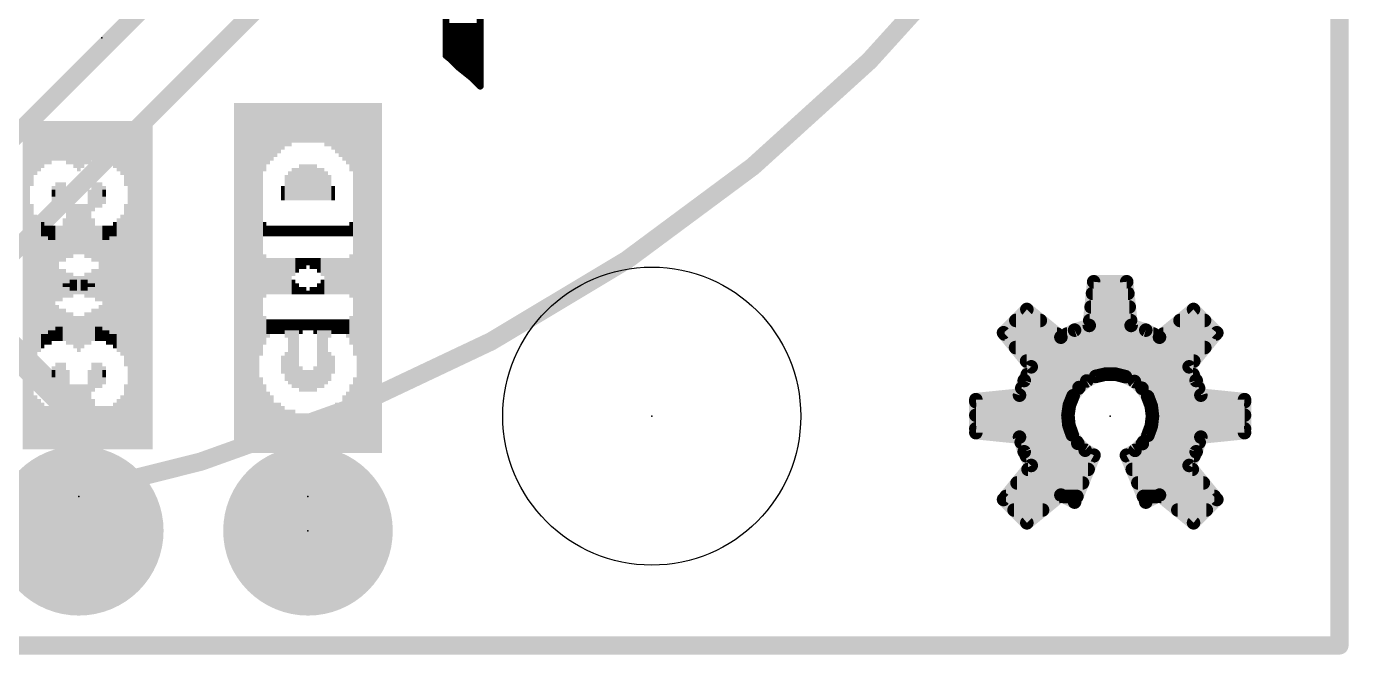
# Model space of a CAD drawing. Extents: x -32 to 75, y -41 to 41.
# Drawn here: x 21.01 to 35.66, y -0.1 to 6.86 of the extents above; entities that cross this region are included whole.
import ezdxf

# ---------------------------------------------------------------- set-up
doc = ezdxf.new("R2010")
doc.units = 0
for name, color, linetype in [('1', 12, 'CONTINUOUS'), ('16', 132, 'CONTINUOUS'), ('17', 110, 'CONTINUOUS'), ('20', 31, 'CONTINUOUS'), ('21', 41, 'CONTINUOUS'), ('22', 40, 'CONTINUOUS'), ('23', 53, 'CONTINUOUS'), ('24', 53, 'CONTINUOUS'), ('51', 53, 'CONTINUOUS')]:
    doc.layers.add(name, color=color, linetype=linetype)

# ---------------------------------------------------------------- blocks, each defined once
blk = doc.blocks.new('RECT')
blk.add_solid([(-0.5, -0.5), (0.5, -0.5), (-0.5, 0.5), (0.5, 0.5)])
blk = doc.blocks.new('ROUNDP')
at = {"const_width": 0.5}
blk.add_lwpolyline([(0, -0.25, 1), (0, 0.25, 1), (0, -0.25)], format="xyb", dxfattribs=at)

msp = doc.modelspace()

# ---------------------------------------------------------------- linework, layer by layer
at = {"layer": '1'}
for points, const_width in [([(35.56, 0), (35.56, 40.64)], 0.2032), ([(21.59, 2.54), (20.32, 3.81)], 0.3048), ([(21.59, 2.54), (21.59, 1.2701)], 0.3048), ([(21.59, 1.2701), (21.59, 1.27)], 0.3048), ([(0, 0), (35.56, 0)], 0.2032)]:
    msp.add_lwpolyline(points, dxfattribs=dict(at, const_width=const_width))
for points, const_width in [([(21.6662, 2.54, 1), (21.5138, 2.54)], 0.1524), ([(21.5361, 2.4861, 1), (21.6439, 2.5939)], 0.1524), ([(21.5361, 1.3239, 1), (21.6439, 1.2162)], 0.1524), ([(21.5138, 1.2701, 1), (21.6662, 1.2701)], 0.1524), ([(21.6439, 1.2162, 1), (21.5361, 1.3239)], 0.1524), ([(35.5092, 0, 1), (35.6108, 0)], 0.1016), ([(35.56, -0.0508, 1), (35.56, 0.0508)], 0.1016)]:
    msp.add_lwpolyline(points, format="xyb", dxfattribs=dict(at, const_width=const_width))
at = {"layer": '16', "const_width": 0.2032}
for points in [[(35.56, 0), (35.56, 40.64)], [(29.21, 13.97), (19.05, 3.81)], [(29.21, 12.7), (19.05, 2.54)], [(0, 0), (35.56, 0)]]:
    msp.add_lwpolyline(points, dxfattribs=at)
at = {"layer": '16', "const_width": 0.1016}
for points in [[(35.5092, 0, 1), (35.6108, 0)], [(35.56, -0.0508, 1), (35.56, 0.0508)]]:
    msp.add_lwpolyline(points, format="xyb", dxfattribs=at)
at = {"layer": '20', "const_width": 0.2032}
for points in [[(35.56, 40.64), (35.56, 0)], [(35.56, 0), (0, 0)]]:
    msp.add_lwpolyline(points, dxfattribs=at)
at = {"layer": '20', "const_width": 0.1016}
for points in [[(35.5092, 0, 1), (35.6108, 0)], [(35.56, -0.0508, 1), (35.56, 0.0508)]]:
    msp.add_lwpolyline(points, format="xyb", dxfattribs=at)
at = {"layer": '20'}
msp.add_circle((27.94, 2.54), 1.651, dxfattribs=at)
at = {"layer": '21', "const_width": 0.0762}
for points in [[(25.659, 6.536), (25.659, 8.386)], [(26.039, 7.216), (26.039, 6.196)], [(25.659, 6.858), (26.039, 6.858)], [(25.659, 6.7818), (26.039, 6.7818)], [(25.659, 6.7056), (26.039, 6.7056)], [(25.659, 6.6294), (26.039, 6.6294)], [(25.659, 6.5532), (26.039, 6.5532)], [(25.709, 6.496), (25.659, 6.536)], [(25.799, 6.406), (25.709, 6.496)], [(25.728, 6.477), (26.039, 6.477)], [(25.949, 6.286), (25.799, 6.406)], [(25.8055, 6.4008), (26.039, 6.4008)], [(25.9008, 6.3246), (26.039, 6.3246)], [(26.039, 6.196), (25.949, 6.286)], [(25.9866, 6.2484), (26.039, 6.2484)]]:
    msp.add_lwpolyline(points, dxfattribs=at)
at = {"layer": '21', "const_width": 0.0381}
for points in [[(25.659, 6.8771, 1), (25.659, 6.839)], [(26.039, 6.839, 1), (26.039, 6.8771)], [(25.659, 6.8009, 1), (25.659, 6.7628)], [(25.659, 6.7247, 1), (25.659, 6.6866)], [(26.039, 6.7628, 1), (26.039, 6.8009)], [(26.039, 6.6866, 1), (26.039, 6.7247)], [(25.659, 6.6485, 1), (25.659, 6.6104)], [(26.039, 6.6104, 1), (26.039, 6.6485)], [(25.659, 6.5723, 1), (25.659, 6.5342)], [(25.6709, 6.5509, 1), (25.6471, 6.5211)], [(25.64, 6.536, 1), (25.6781, 6.536)], [(25.7225, 6.5095, 1), (25.6955, 6.4825)], [(25.6971, 6.4811, 1), (25.7209, 6.5109)], [(25.728, 6.4961, 1), (25.728, 6.458)], [(26.039, 6.5342, 1), (26.039, 6.5723)], [(26.039, 6.458, 1), (26.039, 6.4961)], [(25.8109, 6.4209, 1), (25.7871, 6.3911)], [(25.7855, 6.3925, 1), (25.8125, 6.4195)], [(25.8055, 6.4199, 1), (25.8055, 6.3818)], [(25.9008, 6.3437, 1), (25.9008, 6.3056)], [(25.9625, 6.2995, 1), (25.9355, 6.2725)], [(25.9371, 6.2711, 1), (25.9609, 6.3009)], [(26.039, 6.3818, 1), (26.039, 6.4199)], [(26.039, 6.3056, 1), (26.039, 6.3437)], [(25.9866, 6.2675, 1), (25.9866, 6.2294)], [(26.02, 6.196, 1), (26.0581, 6.196)], [(26.0255, 6.1825, 1), (26.0525, 6.2095)], [(26.039, 6.2294, 1), (26.039, 6.2675)]]:
    msp.add_lwpolyline(points, format="xyb", dxfattribs=at)
at = {"layer": '22', "const_width": 0.15}
for points in [[(32.788, 3.5449), (32.8372, 4.0288)], [(32.8372, 4.0288), (33.2028, 4.0288)], [(33.2028, 4.0288), (33.252, 3.5449)], [(32.8241, 3.9), (33.2159, 3.9)], [(32.8089, 3.75), (33.2311, 3.75)], [(31.838, 3.4635), (32.0965, 3.722)], [(31.9745, 3.6), (32.2461, 3.6)], [(32.0965, 3.722), (32.4735, 3.4146)], [(32.7936, 3.6), (33.2464, 3.6)], [(33.5665, 3.4146), (33.9435, 3.722)], [(33.7939, 3.6), (34.0655, 3.6)], [(33.9435, 3.722), (34.202, 3.4635)], [(32.1454, 3.0865), (31.838, 3.4635)], [(31.849, 3.45), (32.4301, 3.45)], [(32.4735, 3.4146), (32.6253, 3.4928)], [(32.5422, 3.45), (33.4978, 3.45)], [(32.6253, 3.4928), (32.788, 3.5449)], [(33.252, 3.5449), (33.4147, 3.4928)], [(33.4147, 3.4928), (33.5665, 3.4146)], [(33.6099, 3.45), (34.191, 3.45)], [(34.202, 3.4635), (33.8946, 3.0865)], [(31.9713, 3.3), (34.0687, 3.3)], [(32.0936, 3.15), (33.9464, 3.15)], [(32.0672, 2.9347), (32.1454, 3.0865)], [(32.969, 3.0058), (32.8598, 2.9804)], [(33.0812, 3.0046), (32.969, 3.0058)], [(33.1899, 2.9768), (33.0812, 3.0046)], [(33.8946, 3.0865), (33.9728, 2.9347)], [(32.0151, 2.772), (32.0672, 2.9347)], [(32.1008, 3), (32.944, 3)], [(32.6745, 2.8566), (32.6091, 2.7654)], [(32.7597, 2.9296), (32.6745, 2.8566)], [(32.8598, 2.9804), (32.7597, 2.9296)], [(33.0992, 3), (33.9392, 3)], [(33.2889, 2.9239), (33.1899, 2.9768)], [(33.3724, 2.849), (33.2889, 2.9239)], [(33.9728, 2.9347), (34.0249, 2.772)], [(31.5312, 2.7228), (32.0151, 2.772)], [(31.5312, 2.3572), (31.5312, 2.7228)], [(32.0401, 2.85), (32.6698, 2.85)], [(32.6091, 2.7654), (32.5673, 2.6613)], [(33.3713, 2.85), (33.9999, 2.85)], [(33.4358, 2.7564), (33.3724, 2.849)], [(33.4753, 2.6514), (33.4358, 2.7564)], [(34.0249, 2.772), (34.5088, 2.7228)], [(34.5088, 2.7228), (34.5088, 2.3572)], [(31.5312, 2.7), (32.5829, 2.7)], [(32.5673, 2.6613), (32.5515, 2.5502)], [(33.457, 2.7), (34.5088, 2.7)], [(33.4888, 2.54), (33.4753, 2.6514)], [(31.5312, 2.55), (32.5515, 2.55)], [(32.5515, 2.5502), (32.5624, 2.4385)], [(32.5624, 2.4385), (32.5997, 2.3327)], [(33.4377, 2.3272), (33.4759, 2.4306)], [(33.4759, 2.4306), (33.4888, 2.54)], [(33.4876, 2.55), (34.5088, 2.55)], [(31.5312, 2.4), (32.576, 2.4)], [(32.0151, 2.308), (31.5312, 2.3572)], [(32.0672, 2.1453), (32.0151, 2.308)], [(32.5997, 2.3327), (32.661, 2.2387)], [(33.3765, 2.2355), (33.4377, 2.3272)], [(33.4646, 2.4), (34.5088, 2.4)], [(34.0249, 2.308), (33.9728, 2.1453)], [(34.5088, 2.3572), (34.0249, 2.308)], [(32.0337, 2.25), (32.6536, 2.25)], [(32.1454, 1.9935), (32.0672, 2.1453)], [(32.661, 2.2387), (32.7428, 2.162)], [(32.7428, 2.162), (32.8406, 2.1069)], [(33.1994, 2.1069), (33.2956, 2.1607)], [(33.2956, 2.1607), (33.3765, 2.2355)], [(33.3862, 2.25), (34.0063, 2.25)], [(33.9728, 2.1453), (33.8946, 1.9935)], [(31.838, 1.6165), (32.1454, 1.9935)], [(32.0905, 2.1), (32.8377, 2.1)], [(32.8406, 2.1069), (32.6253, 1.5872)], [(33.4147, 1.5872), (33.1994, 2.1069)], [(33.2023, 2.1), (33.9495, 2.1)], [(33.8946, 1.9935), (34.202, 1.6165)], [(32.1099, 1.95), (32.7756, 1.95)], [(33.2644, 1.95), (33.9301, 1.95)], [(31.9876, 1.8), (32.7135, 1.8)], [(33.3265, 1.8), (34.0524, 1.8)], [(32.0965, 1.358), (31.838, 1.6165)], [(31.8653, 1.65), (32.4546, 1.65)], [(32.4735, 1.6654), (32.0965, 1.358)], [(32.6253, 1.5872), (32.4735, 1.6654)], [(32.5034, 1.65), (32.6513, 1.65)], [(33.3887, 1.65), (33.5366, 1.65)], [(33.5665, 1.6654), (33.4147, 1.5872)], [(33.9435, 1.358), (33.5665, 1.6654)], [(33.5854, 1.65), (34.1747, 1.65)], [(34.202, 1.6165), (33.9435, 1.358)], [(31.9545, 1.5), (32.2707, 1.5)], [(33.7694, 1.5), (34.0855, 1.5)]]:
    msp.add_lwpolyline(points, dxfattribs=at)
at = {"layer": '22', "const_width": 0.075}
for points in [[(32.8372, 4.0663, 1), (32.8372, 3.9913)], [(32.8745, 4.025, 1), (32.7999, 4.0326)], [(33.2401, 4.0326, 1), (33.1655, 4.025)], [(33.2028, 3.9913, 1), (33.2028, 4.0663)], [(32.8241, 3.9375, 1), (32.8241, 3.8625)], [(33.2159, 3.8625, 1), (33.2159, 3.9375)], [(32.8089, 3.7875, 1), (32.8089, 3.7125)], [(33.2311, 3.7125, 1), (33.2311, 3.7875)], [(31.9745, 3.6375, 1), (31.9745, 3.5625)], [(32.1202, 3.7511, 1), (32.0728, 3.6929)], [(32.123, 3.6955, 1), (32.07, 3.7485)], [(32.2461, 3.5625, 1), (32.2461, 3.6375)], [(32.7936, 3.6375, 1), (32.7936, 3.5625)], [(33.2464, 3.5625, 1), (33.2464, 3.6375)], [(33.7939, 3.6375, 1), (33.7939, 3.5625)], [(33.97, 3.7485, 1), (33.917, 3.6955)], [(33.9672, 3.6929, 1), (33.9198, 3.7511)], [(34.0655, 3.5625, 1), (34.0655, 3.6375)], [(31.8671, 3.4872, 1), (31.8089, 3.4398)], [(31.8115, 3.49, 1), (31.8645, 3.437)], [(31.849, 3.4875, 1), (31.849, 3.4125)], [(32.4301, 3.4125, 1), (32.4301, 3.4875)], [(32.5422, 3.4875, 1), (32.5422, 3.4125)], [(32.6139, 3.5285, 1), (32.6368, 3.4571)], [(32.6425, 3.4595, 1), (32.6082, 3.5262)], [(32.7507, 3.5487, 1), (32.8253, 3.5411)], [(32.7994, 3.5092, 1), (32.7766, 3.5806)], [(33.2634, 3.5806, 1), (33.2406, 3.5092)], [(33.2147, 3.5411, 1), (33.2893, 3.5487)], [(33.4318, 3.5262, 1), (33.3975, 3.4595)], [(33.4032, 3.4571, 1), (33.4261, 3.5285)], [(33.4978, 3.4125, 1), (33.4978, 3.4875)], [(33.6099, 3.4875, 1), (33.6099, 3.4125)], [(34.2311, 3.4398, 1), (34.1729, 3.4872)], [(34.1755, 3.437, 1), (34.2285, 3.49)], [(34.191, 3.4125, 1), (34.191, 3.4875)], [(31.9713, 3.3375, 1), (31.9713, 3.2625)], [(32.4563, 3.4479, 1), (32.4907, 3.3813)], [(32.4498, 3.3855, 1), (32.4972, 3.4437)], [(33.5428, 3.4437, 1), (33.5902, 3.3855)], [(33.5493, 3.3813, 1), (33.5837, 3.4479)], [(34.0687, 3.2625, 1), (34.0687, 3.3375)], [(32.0936, 3.1875, 1), (32.0936, 3.1125)], [(33.9464, 3.1125, 1), (33.9464, 3.1875)], [(32.1787, 3.0693, 1), (32.1121, 3.1037)], [(32.1163, 3.0628, 1), (32.1745, 3.1102)], [(32.9694, 3.0433, 1), (32.9686, 2.9683)], [(32.9775, 2.9693, 1), (32.9605, 3.0424)], [(33.0905, 3.0409, 1), (33.0719, 2.9683)], [(33.0808, 2.9671, 1), (33.0816, 3.0421)], [(33.9279, 3.1037, 1), (33.8613, 3.0693)], [(33.8655, 3.1102, 1), (33.9237, 3.0628)], [(32.0338, 2.9518, 1), (32.1005, 2.9175)], [(32.1029, 2.9232, 1), (32.0315, 2.9461)], [(32.1008, 3.0375, 1), (32.1008, 2.9625)], [(32.705, 2.8347, 1), (32.644, 2.8784)], [(32.7427, 2.9631, 1), (32.7766, 2.8962)], [(32.7841, 2.9012, 1), (32.7353, 2.9581)], [(32.8512, 3.0169, 1), (32.8683, 2.9438)], [(32.8767, 2.9469, 1), (32.8428, 3.0138)], [(32.944, 2.9625, 1), (32.944, 3.0375)], [(33.0992, 3.0375, 1), (33.0992, 2.9625)], [(33.2076, 3.0098, 1), (33.1722, 2.9437)], [(33.1806, 2.9404, 1), (33.1992, 3.0131)], [(33.3139, 2.9518, 1), (33.2639, 2.896)], [(33.2712, 2.8908, 1), (33.3066, 2.957)], [(34.0085, 2.9461, 1), (33.9371, 2.9232)], [(33.9392, 2.9625, 1), (33.9392, 3.0375)], [(33.9395, 2.9175, 1), (34.0062, 2.9518)], [(31.5687, 2.7228, 1), (31.4937, 2.7228)], [(31.5274, 2.7601, 1), (31.535, 2.6855)], [(31.9794, 2.7834, 1), (32.0508, 2.7606)], [(32.0401, 2.8875, 1), (32.0401, 2.8125)], [(32.0189, 2.7347, 1), (32.0113, 2.8093)], [(32.5787, 2.7872, 1), (32.6396, 2.7435)], [(32.6439, 2.7514, 1), (32.5744, 2.7794)], [(32.6501, 2.885, 1), (32.6989, 2.8281)], [(32.6698, 2.8125, 1), (32.6698, 2.8875)], [(33.3713, 2.8875, 1), (33.3713, 2.8125)], [(33.4034, 2.8702, 1), (33.3415, 2.8278)], [(33.3474, 2.8211, 1), (33.3975, 2.8769)], [(33.4709, 2.7696, 1), (33.4007, 2.7432)], [(33.4049, 2.7352, 1), (33.4668, 2.7776)], [(34.0287, 2.8093, 1), (34.0211, 2.7347)], [(33.9892, 2.7606, 1), (34.0606, 2.7834)], [(33.9999, 2.8125, 1), (33.9999, 2.8875)], [(34.5463, 2.7228, 1), (34.4713, 2.7228)], [(34.505, 2.6855, 1), (34.5126, 2.7601)], [(31.5312, 2.7375, 1), (31.5312, 2.6625)], [(32.5325, 2.6752, 1), (32.6021, 2.6473)], [(32.6045, 2.656, 1), (32.5302, 2.6666)], [(32.5829, 2.6625, 1), (32.5829, 2.7375)], [(33.457, 2.7375, 1), (33.457, 2.6625)], [(33.5126, 2.6559, 1), (33.4381, 2.6469)], [(33.4403, 2.6382, 1), (33.5104, 2.6646)], [(34.5088, 2.6625, 1), (34.5088, 2.7375)], [(31.5312, 2.5875, 1), (31.5312, 2.5125)], [(32.5888, 2.5538, 1), (32.5141, 2.5465)], [(32.5143, 2.5555, 1), (32.5886, 2.5449)], [(32.5978, 2.451, 1), (32.5271, 2.4261)], [(32.5515, 2.5125, 1), (32.5515, 2.5875)], [(33.511, 2.4176, 1), (33.4407, 2.4435)], [(33.4876, 2.5875, 1), (33.4876, 2.5125)], [(33.526, 2.5356, 1), (33.4516, 2.5444)], [(33.4516, 2.5355, 1), (33.526, 2.5445)], [(34.5088, 2.5125, 1), (34.5088, 2.5875)], [(31.5312, 2.4375, 1), (31.5312, 2.3625)], [(31.535, 2.3945, 1), (31.5274, 2.3199)], [(31.4937, 2.3572, 1), (31.5687, 2.3572)], [(32.0508, 2.3194, 1), (31.9794, 2.2966)], [(32.0113, 2.2707, 1), (32.0189, 2.3453)], [(32.5251, 2.4348, 1), (32.5998, 2.4422)], [(32.6311, 2.3531, 1), (32.5682, 2.3122)], [(32.5643, 2.3202, 1), (32.635, 2.3451)], [(32.576, 2.3625, 1), (32.576, 2.4375)], [(33.4025, 2.3401, 1), (33.4729, 2.3142)], [(33.4689, 2.3063, 1), (33.4065, 2.348)], [(33.4646, 2.4375, 1), (33.4646, 2.3625)], [(33.4386, 2.435, 1), (33.5131, 2.4262)], [(34.0211, 2.3453, 1), (34.0287, 2.2707)], [(34.0606, 2.2966, 1), (33.9892, 2.3194)], [(34.4713, 2.3572, 1), (34.5463, 2.3572)], [(34.5126, 2.3199, 1), (34.505, 2.3945)], [(34.5088, 2.3625, 1), (34.5088, 2.4375)], [(32.0337, 2.2875, 1), (32.0337, 2.2125)], [(32.1005, 2.1625, 1), (32.0338, 2.1282)], [(32.6866, 2.266, 1), (32.6353, 2.2113)], [(32.6295, 2.2182, 1), (32.6924, 2.2592)], [(32.6536, 2.2125, 1), (32.6536, 2.2875)], [(32.7612, 2.1946, 1), (32.7244, 2.1293)], [(32.7172, 2.1346, 1), (32.7685, 2.1893)], [(33.2701, 2.1883, 1), (33.321, 2.1332)], [(33.3139, 2.128, 1), (33.2772, 2.1935)], [(33.3453, 2.2564, 1), (33.4077, 2.2147)], [(33.3862, 2.2875, 1), (33.3862, 2.2125)], [(33.4019, 2.208, 1), (33.351, 2.2631)], [(34.0062, 2.1282, 1), (33.9395, 2.1625)], [(34.0063, 2.2125, 1), (34.0063, 2.2875)], [(32.0315, 2.1339, 1), (32.1029, 2.1568)], [(32.0905, 2.1375, 1), (32.0905, 2.0625)], [(32.1745, 1.9698, 1), (32.1163, 2.0172)], [(32.8752, 2.0925, 1), (32.806, 2.1213)], [(32.8222, 2.0742, 1), (32.859, 2.1396)], [(32.8377, 2.0625, 1), (32.8377, 2.1375)], [(33.234, 2.1213, 1), (33.1648, 2.0925)], [(33.1811, 2.1396, 1), (33.2177, 2.0742)], [(33.2023, 2.1375, 1), (33.2023, 2.0625)], [(33.9237, 2.0172, 1), (33.8655, 1.9698)], [(33.9371, 2.1568, 1), (34.0085, 2.1339)], [(33.9495, 2.0625, 1), (33.9495, 2.1375)], [(32.1099, 1.9875, 1), (32.1099, 1.9125)], [(32.1121, 1.9763, 1), (32.1787, 2.0107)], [(32.7756, 1.9125, 1), (32.7756, 1.9875)], [(33.2644, 1.9875, 1), (33.2644, 1.9125)], [(33.8613, 2.0107, 1), (33.9279, 1.9763)], [(33.9301, 1.9125, 1), (33.9301, 1.9875)], [(31.9876, 1.8375, 1), (31.9876, 1.7625)], [(32.7135, 1.7625, 1), (32.7135, 1.8375)], [(33.3265, 1.8375, 1), (33.3265, 1.7625)], [(34.0524, 1.7625, 1), (34.0524, 1.8375)], [(31.8645, 1.643, 1), (31.8115, 1.59)], [(31.8089, 1.6402, 1), (31.8671, 1.5928)], [(31.8653, 1.6875, 1), (31.8653, 1.6125)], [(32.4907, 1.6987, 1), (32.4563, 1.6321)], [(32.4972, 1.6363, 1), (32.4498, 1.6945)], [(32.4546, 1.6125, 1), (32.4546, 1.6875)], [(32.5034, 1.6875, 1), (32.5034, 1.6125)], [(32.5907, 1.6016, 1), (32.6599, 1.5728)], [(32.6081, 1.5539, 1), (32.6425, 1.6205)], [(32.6513, 1.6125, 1), (32.6513, 1.6875)], [(33.3887, 1.6875, 1), (33.3887, 1.6125)], [(33.3975, 1.6205, 1), (33.4319, 1.5539)], [(33.3801, 1.5728, 1), (33.4493, 1.6016)], [(33.5902, 1.6945, 1), (33.5428, 1.6363)], [(33.5366, 1.6125, 1), (33.5366, 1.6875)], [(33.5854, 1.6875, 1), (33.5854, 1.6125)], [(33.5837, 1.6321, 1), (33.5493, 1.6987)], [(34.1729, 1.5928, 1), (34.2311, 1.6402)], [(34.1747, 1.6125, 1), (34.1747, 1.6875)], [(34.2285, 1.59, 1), (34.1755, 1.643)], [(31.9545, 1.5375, 1), (31.9545, 1.4625)], [(32.2707, 1.4625, 1), (32.2707, 1.5375)], [(33.7694, 1.5375, 1), (33.7694, 1.4625)], [(34.0855, 1.4625, 1), (34.0855, 1.5375)], [(32.0728, 1.3871, 1), (32.1202, 1.3289)], [(32.07, 1.3315, 1), (32.123, 1.3845)], [(33.917, 1.3845, 1), (33.97, 1.3315)], [(33.9198, 1.3289, 1), (33.9672, 1.3871)]]:
    msp.add_lwpolyline(points, format="xyb", dxfattribs=at)
at = {"layer": '23'}
for p in [(27.94, 2.54), (21.59, 1.651), (24.13, 1.651), (24.13, 1.27)]:
    msp.add_point(p, dxfattribs=at)
at = {"layer": '24'}
for p in [(21.844, 6.731), (33.02, 2.54), (21.59, 1.651), (24.13, 1.651)]:
    msp.add_point(p, dxfattribs=at)
at = {"layer": '51', "const_width": 0.2032}
msp.add_lwpolyline([(17.78, 1.27, 1), (17.78, 36.83, 1), (17.78, 1.27)], format="xyb", dxfattribs=at)

# ---------------------------------------------------------------- block references
at = {"layer": '17', "xscale": 1.8796, "yscale": 1.8796, "rotation": 270}
for p in [(21.59, 1.27), (21.59, 1.27), (24.13, 1.27), (24.13, 1.27)]:
    msp.add_blockref('ROUNDP', p, dxfattribs=at)
at = {"layer": '21', "yscale": 0.04, "rotation": 90}
for p, xscale in [((23.33, 4.071), 3.88), ((23.37, 4.071), 3.88), ((23.41, 4.071), 3.88), ((23.45, 4.071), 3.88), ((23.49, 4.071), 3.88), ((23.53, 4.071), 3.88), ((23.57, 4.071), 3.88), ((23.61, 4.611), 2.8), ((23.65, 5.631), 0.76), ((23.69, 5.671), 0.68), ((23.73, 5.691), 0.64), ((23.77, 5.711), 0.6), ((23.81, 5.731), 0.56), ((23.85, 5.751), 0.52), ((23.89, 5.771), 0.48), ((23.93, 5.771), 0.48), ((23.97, 5.791), 0.44), ((24.01, 5.791), 0.44), ((24.05, 5.791), 0.44), ((24.09, 5.791), 0.44), ((24.13, 5.791), 0.44), ((24.17, 5.791), 0.44), ((24.21, 5.791), 0.44), ((24.25, 5.791), 0.44), ((24.29, 5.791), 0.44), ((24.33, 5.771), 0.48), ((24.37, 5.771), 0.48), ((24.41, 5.751), 0.52), ((24.45, 5.751), 0.52), ((24.49, 5.731), 0.56), ((24.53, 5.711), 0.6), ((24.57, 5.691), 0.64), ((24.61, 5.651), 0.72), ((24.65, 5.591), 0.84), ((24.69, 4.071), 3.88), ((24.73, 4.071), 3.88), ((24.77, 4.071), 3.88), ((24.81, 4.071), 3.88), ((24.85, 4.071), 3.88), ((24.89, 4.071), 3.88), ((24.93, 4.071), 3.88), ((20.99, 3.991), 3.64), ((21.03, 3.991), 3.64), ((21.07, 5.451), 0.72), ((21.11, 5.511), 0.6), ((21.15, 5.531), 0.56), ((21.19, 5.551), 0.52), ((21.23, 5.571), 0.48), ((21.27, 5.571), 0.48), ((21.31, 5.591), 0.44), ((21.35, 5.591), 0.44), ((21.39, 5.591), 0.44), ((21.43, 5.591), 0.44), ((21.47, 5.571), 0.48), ((21.51, 5.571), 0.48), ((21.55, 5.551), 0.52), ((21.59, 5.531), 0.56), ((21.63, 5.571), 0.48), ((21.67, 5.571), 0.48), ((21.71, 5.591), 0.44), ((21.75, 5.591), 0.44), ((21.79, 5.591), 0.44), ((21.83, 5.591), 0.44), ((21.87, 5.591), 0.44), ((21.91, 5.591), 0.44), ((21.95, 5.591), 0.44), ((21.99, 5.571), 0.48), ((22.03, 5.551), 0.52), ((22.07, 5.531), 0.56), ((22.11, 5.491), 0.64), ((22.15, 3.991), 3.64), ((22.19, 3.991), 3.64), ((22.23, 3.991), 3.64), ((22.27, 3.991), 3.64), ((22.31, 3.991), 3.64), ((22.35, 3.991), 3.64), ((22.39, 3.991), 3.64), ((24.01, 5.111), 0.36), ((24.05, 5.131), 0.4), ((24.09, 5.131), 0.4), ((24.13, 5.131), 0.4), ((24.17, 5.131), 0.4), ((24.21, 5.131), 0.4), ((24.25, 5.111), 0.36), ((24.29, 5.111), 0.36), ((21.39, 4.991), 0.28), ((21.75, 4.971), 0.32), ((21.79, 4.991), 0.28), ((21.83, 4.991), 0.28), ((23.89, 5.051), 0.24), ((23.93, 5.071), 0.28), ((23.97, 5.091), 0.32), ((24.33, 5.091), 0.32), ((24.37, 5.071), 0.28), ((21.31, 5.011), 0.08), ((21.35, 4.991), 0.2), ((21.43, 4.951), 0.28), ((21.71, 4.671), 0.76), ((21.87, 4.991), 0.2), ((24.41, 5.011), 0.16), ((21.07, 3.991), 1.8), ((21.47, 4.651), 0.48), ((21.51, 4.631), 0.52), ((21.55, 4.631), 0.52), ((21.59, 4.611), 0.56), ((21.63, 4.611), 0.56), ((21.67, 4.591), 0.6), ((21.11, 4.631), 0.28), ((21.15, 4.631), 0.2), ((21.19, 4.611), 0.16), ((21.43, 4.571), 0.32), ((22.03, 4.411), 0.56), ((22.07, 4.411), 0.64), ((22.11, 4.431), 0.76), ((23.65, 4.611), 0.16), ((24.61, 4.611), 0.16), ((24.65, 4.591), 0.2), ((21.23, 4.591), 0.12), ((21.27, 4.571), 0.16), ((21.31, 4.571), 0.16), ((21.35, 4.551), 0.2), ((21.39, 4.551), 0.2), ((21.75, 4.451), 0.4), ((21.79, 4.431), 0.36), ((21.83, 4.411), 0.4), ((21.87, 4.411), 0.4), ((21.91, 4.391), 0.44), ((21.95, 4.391), 0.44), ((21.99, 4.391), 0.52), ((23.69, 4.591), 0.12), ((23.73, 4.591), 0.12), ((23.77, 4.591), 0.12), ((23.81, 4.591), 0.12), ((23.85, 4.591), 0.12), ((23.89, 4.591), 0.12), ((23.93, 4.591), 0.12), ((23.97, 4.591), 0.12), ((24.01, 4.591), 0.12), ((24.05, 4.591), 0.12), ((24.09, 4.591), 0.12), ((24.13, 4.591), 0.12), ((24.17, 4.591), 0.12), ((24.21, 4.591), 0.12), ((24.25, 4.591), 0.12), ((24.29, 4.591), 0.12), ((24.33, 4.591), 0.12), ((24.37, 4.591), 0.12), ((24.41, 4.591), 0.12), ((24.45, 4.591), 0.12), ((24.49, 4.591), 0.12), ((24.53, 4.591), 0.12), ((24.57, 4.591), 0.12), ((21.11, 3.991), 0.6), ((21.15, 3.991), 0.6), ((21.19, 3.991), 0.52), ((21.23, 3.991), 0.52), ((21.27, 4.011), 0.48), ((23.65, 4.091), 0.48), ((23.69, 4.091), 0.4), ((23.73, 4.111), 0.36), ((23.77, 4.111), 0.36), ((23.81, 4.131), 0.32), ((23.85, 4.151), 0.28), ((23.89, 4.171), 0.24), ((23.93, 4.171), 0.24), ((23.97, 4.191), 0.2), ((24.01, 4.211), 0.16), ((24.05, 4.231), 0.12), ((24.09, 4.231), 0.12), ((24.13, 4.251), 0.08), ((24.17, 4.271), 0.04), ((24.57, 4.071), 0.36), ((24.61, 4.071), 0.44), ((24.65, 4.091), 0.48), ((21.31, 3.991), 0.44), ((21.35, 4.011), 0.4), ((21.39, 3.991), 0.36), ((21.43, 4.011), 0.32), ((21.47, 3.991), 0.28), ((21.51, 3.991), 0.28), ((24.41, 4.011), 0.24), ((24.45, 4.031), 0.28), ((24.49, 4.051), 0.32), ((24.53, 4.051), 0.32), ((21.55, 3.991), 0.2), ((21.59, 3.991), 0.2), ((21.63, 3.991), 0.12), ((21.67, 3.991), 0.12), ((21.71, 3.991), 0.04), ((21.75, 3.991), 0.04), ((24.17, 3.931), 0.08), ((24.21, 3.931), 0.08), ((24.25, 3.951), 0.12), ((24.29, 3.971), 0.16), ((24.33, 3.991), 0.2), ((24.37, 3.991), 0.2), ((21.91, 3.591), 0.44), ((21.95, 3.591), 0.44), ((21.99, 3.591), 0.52), ((22.03, 3.571), 0.56), ((22.07, 3.571), 0.64), ((22.11, 3.551), 0.76), ((24.13, 3.911), 0.04), ((21.67, 3.511), 0.36), ((21.71, 3.531), 0.32), ((21.75, 3.551), 0.36), ((21.79, 3.551), 0.36), ((21.83, 3.571), 0.4), ((21.87, 3.571), 0.4), ((21.35, 3.451), 0.16), ((21.39, 3.451), 0.16), ((21.43, 3.471), 0.2), ((21.47, 3.451), 0.24), ((21.51, 3.471), 0.28), ((21.55, 3.451), 0.32), ((21.59, 3.451), 0.4), ((21.63, 3.491), 0.32), ((23.65, 3.491), 0.32), ((23.69, 3.511), 0.2), ((23.73, 3.531), 0.16), ((23.77, 3.531), 0.16), ((23.81, 3.531), 0.16), ((23.85, 3.531), 0.16), ((23.89, 3.511), 0.2), ((23.93, 3.251), 0.72), ((23.97, 3.231), 0.76), ((24.01, 3.231), 0.76), ((24.05, 3.531), 0.16), ((24.09, 3.551), 0.12), ((24.13, 3.551), 0.12), ((24.17, 3.551), 0.12), ((24.21, 3.551), 0.12), ((24.25, 3.551), 0.12), ((24.29, 3.551), 0.12), ((24.33, 3.551), 0.12), ((24.37, 3.551), 0.12), ((24.41, 3.551), 0.12), ((24.45, 3.551), 0.12), ((24.49, 3.551), 0.12), ((24.53, 3.551), 0.12), ((24.57, 3.531), 0.16), ((24.61, 3.531), 0.24), ((24.65, 3.491), 0.32), ((21.11, 3.351), 0.28), ((21.15, 3.351), 0.2), ((21.19, 3.371), 0.16), ((21.23, 3.391), 0.12), ((21.27, 3.411), 0.16), ((21.31, 3.431), 0.12), ((23.89, 3.111), 0.28), ((24.25, 3.051), 0.4), ((24.29, 3.051), 0.4), ((24.33, 3.071), 0.36), ((24.37, 3.091), 0.32), ((21.35, 2.991), 0.2), ((21.39, 2.991), 0.28), ((21.43, 2.951), 0.28), ((21.75, 2.971), 0.32), ((21.79, 2.991), 0.28), ((21.83, 2.991), 0.28), ((21.87, 2.991), 0.2), ((24.05, 2.951), 0.28), ((24.41, 3.111), 0.2), ((21.31, 3.011), 0.08), ((21.71, 2.611), 0.88), ((23.61, 2.551), 0.84), ((24.09, 2.931), 0.24), ((24.13, 2.931), 0.24), ((24.17, 2.931), 0.24), ((24.21, 2.931), 0.24), ((24.65, 2.531), 0.8), ((21.07, 2.531), 0.72), ((21.47, 2.531), 0.72), ((21.51, 2.531), 0.72), ((21.55, 2.531), 0.72), ((21.59, 2.531), 0.72), ((21.63, 2.531), 0.72), ((21.67, 2.531), 0.72), ((22.11, 2.491), 0.64), ((23.65, 2.511), 0.76), ((23.69, 2.471), 0.68), ((24.61, 2.491), 0.72), ((21.11, 2.471), 0.6), ((21.15, 2.451), 0.56), ((21.19, 2.431), 0.52), ((21.23, 2.411), 0.48), ((21.27, 2.411), 0.48), ((21.31, 2.411), 0.48), ((21.35, 2.411), 0.48), ((21.39, 2.411), 0.48), ((21.43, 2.451), 0.56), ((21.75, 2.411), 0.48), ((21.99, 2.411), 0.48), ((22.03, 2.431), 0.52), ((22.07, 2.451), 0.56), ((23.73, 2.451), 0.64), ((23.77, 2.411), 0.56), ((23.81, 2.411), 0.56), ((23.85, 2.391), 0.52), ((24.41, 2.391), 0.52), ((24.45, 2.391), 0.52), ((24.49, 2.411), 0.56), ((24.53, 2.431), 0.6), ((24.57, 2.451), 0.64), ((21.79, 2.391), 0.44), ((21.83, 2.391), 0.44), ((21.87, 2.391), 0.44), ((21.91, 2.391), 0.44), ((21.95, 2.391), 0.44), ((23.89, 2.371), 0.48), ((23.93, 2.371), 0.48), ((23.97, 2.371), 0.48), ((24.01, 2.351), 0.44), ((24.05, 2.351), 0.44), ((24.09, 2.351), 0.44), ((24.13, 2.351), 0.44), ((24.17, 2.351), 0.44), ((24.21, 2.351), 0.44), ((24.25, 2.351), 0.44), ((24.29, 2.371), 0.48), ((24.33, 2.371), 0.48), ((24.37, 2.371), 0.48)]:
    msp.add_blockref('RECT', p, dxfattribs=dict(at, xscale=xscale))
at = {"layer": '22', "yscale": 0.04, "rotation": 90}
for p, xscale in [((23.33, 4.071), 3.88), ((23.37, 4.071), 3.88), ((23.41, 4.071), 3.88), ((23.45, 4.071), 3.88), ((23.49, 4.071), 3.88), ((23.53, 4.071), 3.88), ((23.57, 4.071), 3.88), ((23.61, 5.591), 0.84), ((23.65, 5.651), 0.72), ((23.69, 5.691), 0.64), ((23.73, 5.711), 0.6), ((23.77, 5.731), 0.56), ((23.81, 5.751), 0.52), ((23.85, 5.751), 0.52), ((23.89, 5.771), 0.48), ((23.93, 5.771), 0.48), ((23.97, 5.791), 0.44), ((24.01, 5.791), 0.44), ((24.05, 5.791), 0.44), ((24.09, 5.791), 0.44), ((24.13, 5.791), 0.44), ((24.17, 5.791), 0.44), ((24.21, 5.791), 0.44), ((24.25, 5.791), 0.44), ((24.29, 5.791), 0.44), ((24.33, 5.771), 0.48), ((24.37, 5.771), 0.48), ((24.41, 5.751), 0.52), ((24.45, 5.731), 0.56), ((24.49, 5.711), 0.6), ((24.53, 5.691), 0.64), ((24.57, 5.671), 0.68), ((24.61, 5.631), 0.76), ((24.65, 4.611), 2.8), ((24.69, 4.071), 3.88), ((24.73, 4.071), 3.88), ((24.77, 4.071), 3.88), ((24.81, 4.071), 3.88), ((24.85, 4.071), 3.88), ((24.89, 4.071), 3.88), ((24.93, 4.071), 3.88), ((20.99, 3.991), 3.64), ((21.03, 3.991), 3.64), ((21.07, 5.491), 0.64), ((21.11, 5.531), 0.56), ((21.15, 5.551), 0.52), ((21.19, 5.571), 0.48), ((21.23, 5.591), 0.44), ((21.27, 5.591), 0.44), ((21.31, 5.591), 0.44), ((21.35, 5.591), 0.44), ((21.39, 5.591), 0.44), ((21.43, 5.591), 0.44), ((21.47, 5.591), 0.44), ((21.51, 5.571), 0.48), ((21.55, 5.571), 0.48), ((21.59, 5.531), 0.56), ((21.63, 5.551), 0.52), ((21.67, 5.571), 0.48), ((21.71, 5.571), 0.48), ((21.75, 5.591), 0.44), ((21.79, 5.591), 0.44), ((21.83, 5.591), 0.44), ((21.87, 5.591), 0.44), ((21.91, 5.571), 0.48), ((21.95, 5.571), 0.48), ((21.99, 5.551), 0.52), ((22.03, 5.531), 0.56), ((22.07, 5.511), 0.6), ((22.11, 5.451), 0.72), ((22.15, 3.991), 3.64), ((22.19, 3.991), 3.64), ((22.23, 3.991), 3.64), ((22.27, 3.991), 3.64), ((22.31, 3.991), 3.64), ((22.35, 3.991), 3.64), ((22.39, 3.991), 3.64), ((23.97, 5.111), 0.36), ((24.01, 5.111), 0.36), ((24.05, 5.131), 0.4), ((24.09, 5.131), 0.4), ((24.13, 5.131), 0.4), ((24.17, 5.131), 0.4), ((24.21, 5.131), 0.4), ((24.25, 5.111), 0.36), ((21.35, 4.991), 0.28), ((21.39, 4.991), 0.28), ((21.43, 4.971), 0.32), ((21.79, 4.991), 0.28), ((23.89, 5.071), 0.28), ((23.93, 5.091), 0.32), ((24.29, 5.091), 0.32), ((24.33, 5.071), 0.28), ((24.37, 5.051), 0.24), ((21.31, 4.991), 0.2), ((21.47, 4.671), 0.76), ((21.75, 4.951), 0.28), ((21.83, 4.991), 0.2), ((21.87, 5.011), 0.08), ((23.85, 5.011), 0.16), ((21.51, 4.591), 0.6), ((21.55, 4.611), 0.56), ((21.59, 4.611), 0.56), ((21.63, 4.631), 0.52), ((21.67, 4.631), 0.52), ((21.71, 4.651), 0.48), ((22.11, 3.991), 1.8), ((21.07, 4.431), 0.76), ((21.11, 4.411), 0.64), ((21.15, 4.411), 0.56), ((21.75, 4.571), 0.32), ((21.99, 4.611), 0.16), ((22.03, 4.631), 0.2), ((22.07, 4.631), 0.28), ((23.61, 4.591), 0.2), ((23.65, 4.611), 0.16), ((24.61, 4.611), 0.16), ((21.19, 4.391), 0.52), ((21.23, 4.391), 0.44), ((21.27, 4.391), 0.44), ((21.31, 4.411), 0.4), ((21.35, 4.411), 0.4), ((21.39, 4.431), 0.36), ((21.43, 4.451), 0.4), ((21.79, 4.551), 0.2), ((21.83, 4.551), 0.2), ((21.87, 4.571), 0.16), ((21.91, 4.571), 0.16), ((21.95, 4.591), 0.12), ((23.69, 4.591), 0.12), ((23.73, 4.591), 0.12), ((23.77, 4.591), 0.12), ((23.81, 4.591), 0.12), ((23.85, 4.591), 0.12), ((23.89, 4.591), 0.12), ((23.93, 4.591), 0.12), ((23.97, 4.591), 0.12), ((24.01, 4.591), 0.12), ((24.05, 4.591), 0.12), ((24.09, 4.591), 0.12), ((24.13, 4.591), 0.12), ((24.17, 4.591), 0.12), ((24.21, 4.591), 0.12), ((24.25, 4.591), 0.12), ((24.29, 4.591), 0.12), ((24.33, 4.591), 0.12), ((24.37, 4.591), 0.12), ((24.41, 4.591), 0.12), ((24.45, 4.591), 0.12), ((24.49, 4.591), 0.12), ((24.53, 4.591), 0.12), ((24.57, 4.591), 0.12), ((21.91, 4.011), 0.48), ((21.95, 3.991), 0.52), ((21.99, 3.991), 0.52), ((22.03, 3.991), 0.6), ((22.07, 3.991), 0.6), ((23.61, 4.091), 0.48), ((23.65, 4.071), 0.44), ((23.69, 4.071), 0.36), ((24.09, 4.271), 0.04), ((24.13, 4.251), 0.08), ((24.17, 4.231), 0.12), ((24.21, 4.231), 0.12), ((24.25, 4.211), 0.16), ((24.29, 4.191), 0.2), ((24.33, 4.171), 0.24), ((24.37, 4.171), 0.24), ((24.41, 4.151), 0.28), ((24.45, 4.131), 0.32), ((24.49, 4.111), 0.36), ((24.53, 4.111), 0.36), ((24.57, 4.091), 0.4), ((24.61, 4.091), 0.48), ((21.67, 3.991), 0.28), ((21.71, 3.991), 0.28), ((21.75, 4.011), 0.32), ((21.79, 3.991), 0.36), ((21.83, 4.011), 0.4), ((21.87, 3.991), 0.44), ((23.73, 4.051), 0.32), ((23.77, 4.051), 0.32), ((23.81, 4.031), 0.28), ((23.85, 4.011), 0.24), ((21.43, 3.991), 0.04), ((21.47, 3.991), 0.04), ((21.51, 3.991), 0.12), ((21.55, 3.991), 0.12), ((21.59, 3.991), 0.2), ((21.63, 3.991), 0.2), ((23.89, 3.991), 0.2), ((23.93, 3.991), 0.2), ((23.97, 3.971), 0.16), ((24.01, 3.951), 0.12), ((24.05, 3.931), 0.08), ((24.09, 3.931), 0.08), ((21.07, 3.551), 0.76), ((21.11, 3.571), 0.64), ((21.15, 3.571), 0.56), ((21.19, 3.591), 0.52), ((21.23, 3.591), 0.44), ((21.27, 3.591), 0.44), ((24.13, 3.911), 0.04), ((21.31, 3.571), 0.4), ((21.35, 3.571), 0.4), ((21.39, 3.551), 0.36), ((21.43, 3.551), 0.36), ((21.47, 3.531), 0.32), ((21.51, 3.511), 0.36), ((21.55, 3.491), 0.32), ((21.59, 3.451), 0.4), ((21.63, 3.451), 0.32), ((21.67, 3.471), 0.28), ((21.71, 3.451), 0.24), ((21.75, 3.471), 0.2), ((21.79, 3.451), 0.16), ((21.83, 3.451), 0.16), ((23.61, 3.491), 0.32), ((23.65, 3.531), 0.24), ((23.69, 3.531), 0.16), ((23.73, 3.551), 0.12), ((23.77, 3.551), 0.12), ((23.81, 3.551), 0.12), ((23.85, 3.551), 0.12), ((23.89, 3.551), 0.12), ((23.93, 3.551), 0.12), ((23.97, 3.551), 0.12), ((24.01, 3.551), 0.12), ((24.05, 3.551), 0.12), ((24.09, 3.551), 0.12), ((24.13, 3.551), 0.12), ((24.17, 3.551), 0.12), ((24.21, 3.531), 0.16), ((24.25, 3.231), 0.76), ((24.29, 3.231), 0.76), ((24.33, 3.251), 0.72), ((24.37, 3.511), 0.2), ((24.41, 3.531), 0.16), ((24.45, 3.531), 0.16), ((24.49, 3.531), 0.16), ((24.53, 3.531), 0.16), ((24.57, 3.511), 0.2), ((24.61, 3.491), 0.32), ((21.87, 3.431), 0.12), ((21.91, 3.411), 0.16), ((21.95, 3.391), 0.12), ((21.99, 3.371), 0.16), ((22.03, 3.351), 0.2), ((22.07, 3.351), 0.28), ((23.89, 3.091), 0.32), ((23.93, 3.071), 0.36), ((23.97, 3.051), 0.4), ((24.01, 3.051), 0.4), ((24.37, 3.111), 0.28), ((21.31, 2.991), 0.2), ((21.35, 2.991), 0.28), ((21.39, 2.991), 0.28), ((21.43, 2.971), 0.32), ((21.75, 2.951), 0.28), ((21.79, 2.991), 0.28), ((21.83, 2.991), 0.2), ((23.85, 3.111), 0.2), ((24.21, 2.951), 0.28), ((21.47, 2.611), 0.88), ((21.87, 3.011), 0.08), ((23.61, 2.531), 0.8), ((24.05, 2.931), 0.24), ((24.09, 2.931), 0.24), ((24.13, 2.931), 0.24), ((24.17, 2.931), 0.24), ((24.65, 2.551), 0.84), ((21.07, 2.491), 0.64), ((21.51, 2.531), 0.72), ((21.55, 2.531), 0.72), ((21.59, 2.531), 0.72), ((21.63, 2.531), 0.72), ((21.67, 2.531), 0.72), ((21.71, 2.531), 0.72), ((22.11, 2.531), 0.72), ((23.65, 2.491), 0.72), ((24.57, 2.471), 0.68), ((24.61, 2.511), 0.76), ((21.11, 2.451), 0.56), ((21.15, 2.431), 0.52), ((21.19, 2.411), 0.48), ((21.43, 2.411), 0.48), ((21.75, 2.451), 0.56), ((21.79, 2.411), 0.48), ((21.83, 2.411), 0.48), ((21.87, 2.411), 0.48), ((21.91, 2.411), 0.48), ((21.95, 2.411), 0.48), ((21.99, 2.431), 0.52), ((22.03, 2.451), 0.56), ((22.07, 2.471), 0.6), ((23.69, 2.451), 0.64), ((23.73, 2.431), 0.6), ((23.77, 2.411), 0.56), ((23.81, 2.391), 0.52), ((23.85, 2.391), 0.52), ((24.41, 2.391), 0.52), ((24.45, 2.411), 0.56), ((24.49, 2.411), 0.56), ((24.53, 2.451), 0.64), ((21.23, 2.391), 0.44), ((21.27, 2.391), 0.44), ((21.31, 2.391), 0.44), ((21.35, 2.391), 0.44), ((21.39, 2.391), 0.44), ((23.89, 2.371), 0.48), ((23.93, 2.371), 0.48), ((23.97, 2.371), 0.48), ((24.01, 2.351), 0.44), ((24.05, 2.351), 0.44), ((24.09, 2.351), 0.44), ((24.13, 2.351), 0.44), ((24.17, 2.351), 0.44), ((24.21, 2.351), 0.44), ((24.25, 2.351), 0.44), ((24.29, 2.371), 0.48), ((24.33, 2.371), 0.48), ((24.37, 2.371), 0.48)]:
    msp.add_blockref('RECT', p, dxfattribs=dict(at, xscale=xscale))
at = {"layer": '51', "xscale": 0.508, "yscale": 0.508, "rotation": 180}
for p in [(21.59, 1.27), (24.13, 1.27)]:
    msp.add_blockref('RECT', p, dxfattribs=at)

doc.saveas('drawing.dxf')
